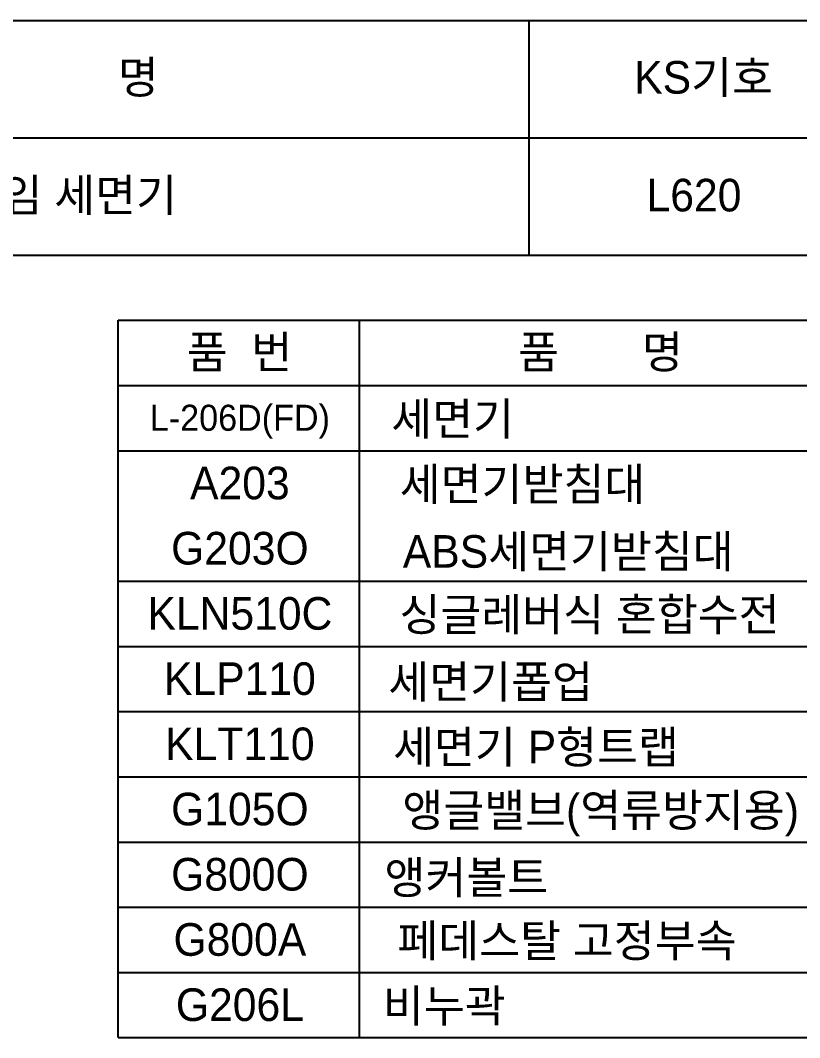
# Model space of a CAD drawing. Header units: millimetres. Extents: x 0 to 5831, y -67 to 2530.
# Drawn here: x 900 to 1498, y 1750 to 2530 of the extents above; entities that cross this region are included whole.
import ezdxf
from ezdxf.enums import TextEntityAlignment as Align

# ---------------------------------------------------------------- set-up
doc = ezdxf.new("R2010")
doc.units = ezdxf.units.MM
doc.layers.add('TEXT', color=7, linetype='Continuous')
doc.layers.add('도각라인', color=255, linetype='Continuous')
doc.styles.add('타이틀', font='H2GTRM.TTF', dxfattribs={"height": 25})

msp = doc.modelspace()

# ---------------------------------------------------------------- linework, layer by layer
at = {"layer": '도각라인', "color": 7}
for p, q in [((0, 2530), (1800, 2530)), ((1290, 2350), (1290, 2530)), ((520, 2440), (1800, 2440)), ((0, 2350), (1800, 2350)), ((975, 1750), (975, 2300)), ((975, 2300), (1770, 2300)), ((1160, 1750), (1160, 2300)), ((975, 2250), (1770, 2250)), ((975, 2200), (1770, 2200)), ((975, 2100), (1770, 2100)), ((975, 2050), (1770, 2050)), ((975, 2000), (1770, 2000)), ((975, 1950), (1770, 1950)), ((975, 1900), (1770, 1900)), ((975, 1850), (1770, 1850)), ((975, 1800), (1770, 1800)), ((975, 1750), (1770, 1750))]:
    msp.add_line(p, q, dxfattribs=at)

# ---------------------------------------------------------------- texts
at = {"layer": 'TEXT', "style": '타이틀'}
for s, height, p in [('품             명', 25, (915.69, 2486.4)), ('KS기호', 25, (1423.85, 2486.32)), ('평면붙임 세면기', 25, (905.77, 2396)), ('L620', 25, (1416.49, 2396)), ('품  번', 25, (1067.94, 2275.73)), ('품       명', 25, (1344.82, 2275.73)), ('세면기', 25, (1231.45, 2224.38)), ('L-206D(FD)', 20, (1068.33, 2225.28)), ('A203', 25, (1068.33, 2175.28)), ('세면기받침대', 25, (1285, 2174.38)), ('G203O', 25, (1068.33, 2125.28)), ('ABS세면기받침대', 25, (1320.09, 2122.81)), ('싱글레버식 혼합수전', 25, (1336.38, 2074.38)), ('KLN510C', 25, (1068.33, 2075.28)), ('KLP110', 25, (1068.33, 2025.28)), ('세면기폽업', 25, (1260.53, 2022.81)), ('KLT110', 25, (1068.33, 1975.28)), ('세면기 P형트랩', 25, (1295.38, 1972.81)), ('G105O', 25, (1068.33, 1925.28)), ('앵글밸브(역류방지용)', 25, (1344.97, 1924.38)), ('G800O', 25, (1068.33, 1875.28)), ('앵커볼트', 25, (1241.91, 1872.81)), ('G800A', 25, (1068.33, 1825.28)), ('페데스탈 고정부속', 25, (1319.09, 1824.38)), ('G206L', 25, (1068.33, 1775.28)), ('비누곽', 25, (1225.04, 1774.38))]:
    msp.add_text(s, height=height, dxfattribs=at).set_placement(p, align=Align.MIDDLE_CENTER)

doc.saveas('drawing.dxf')
